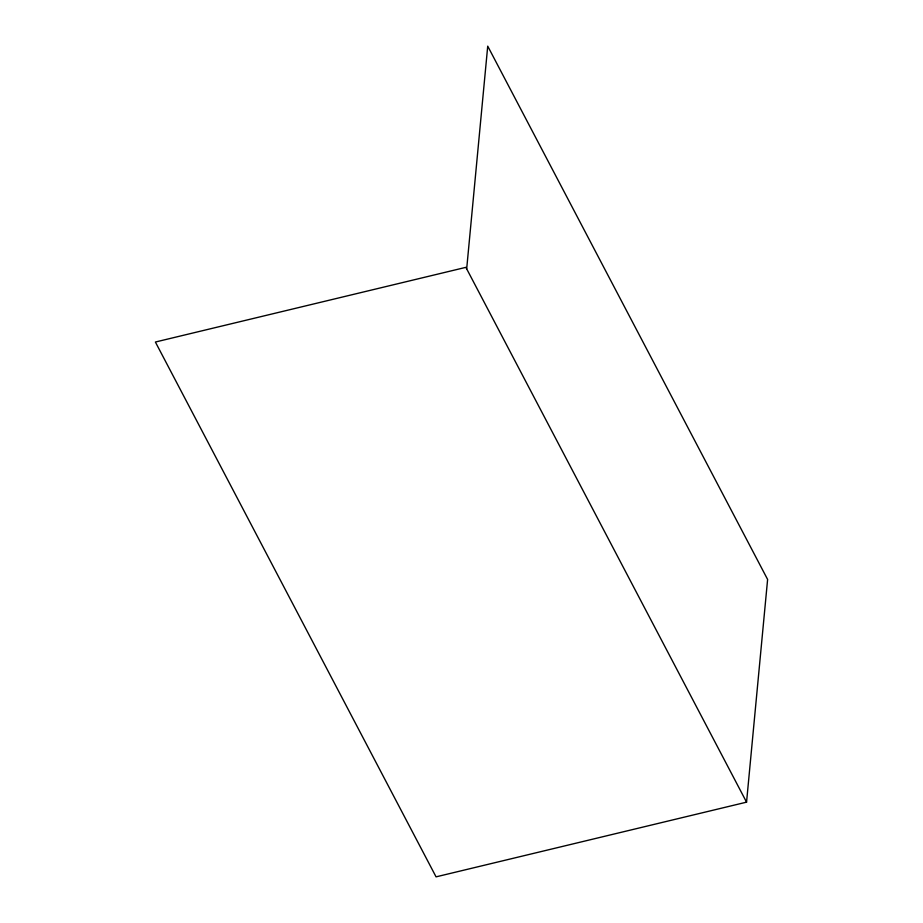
<?xml version="1.0" encoding="UTF-8"?>
<svg xmlns="http://www.w3.org/2000/svg" width="923" height="923" viewBox="0 0 923 923"><rect width="100%" height="100%" fill="white"/><g stroke="black" fill="none" stroke-linecap="round" stroke-linejoin="round"><path stroke-width="1.38" d="M466.68 268.847L487.725 46.15L767.613 579.459L746.557 802.156L436.06 876.85L155.387 342.029L465.884 267.347L746.557 802.156"/></g></svg>
